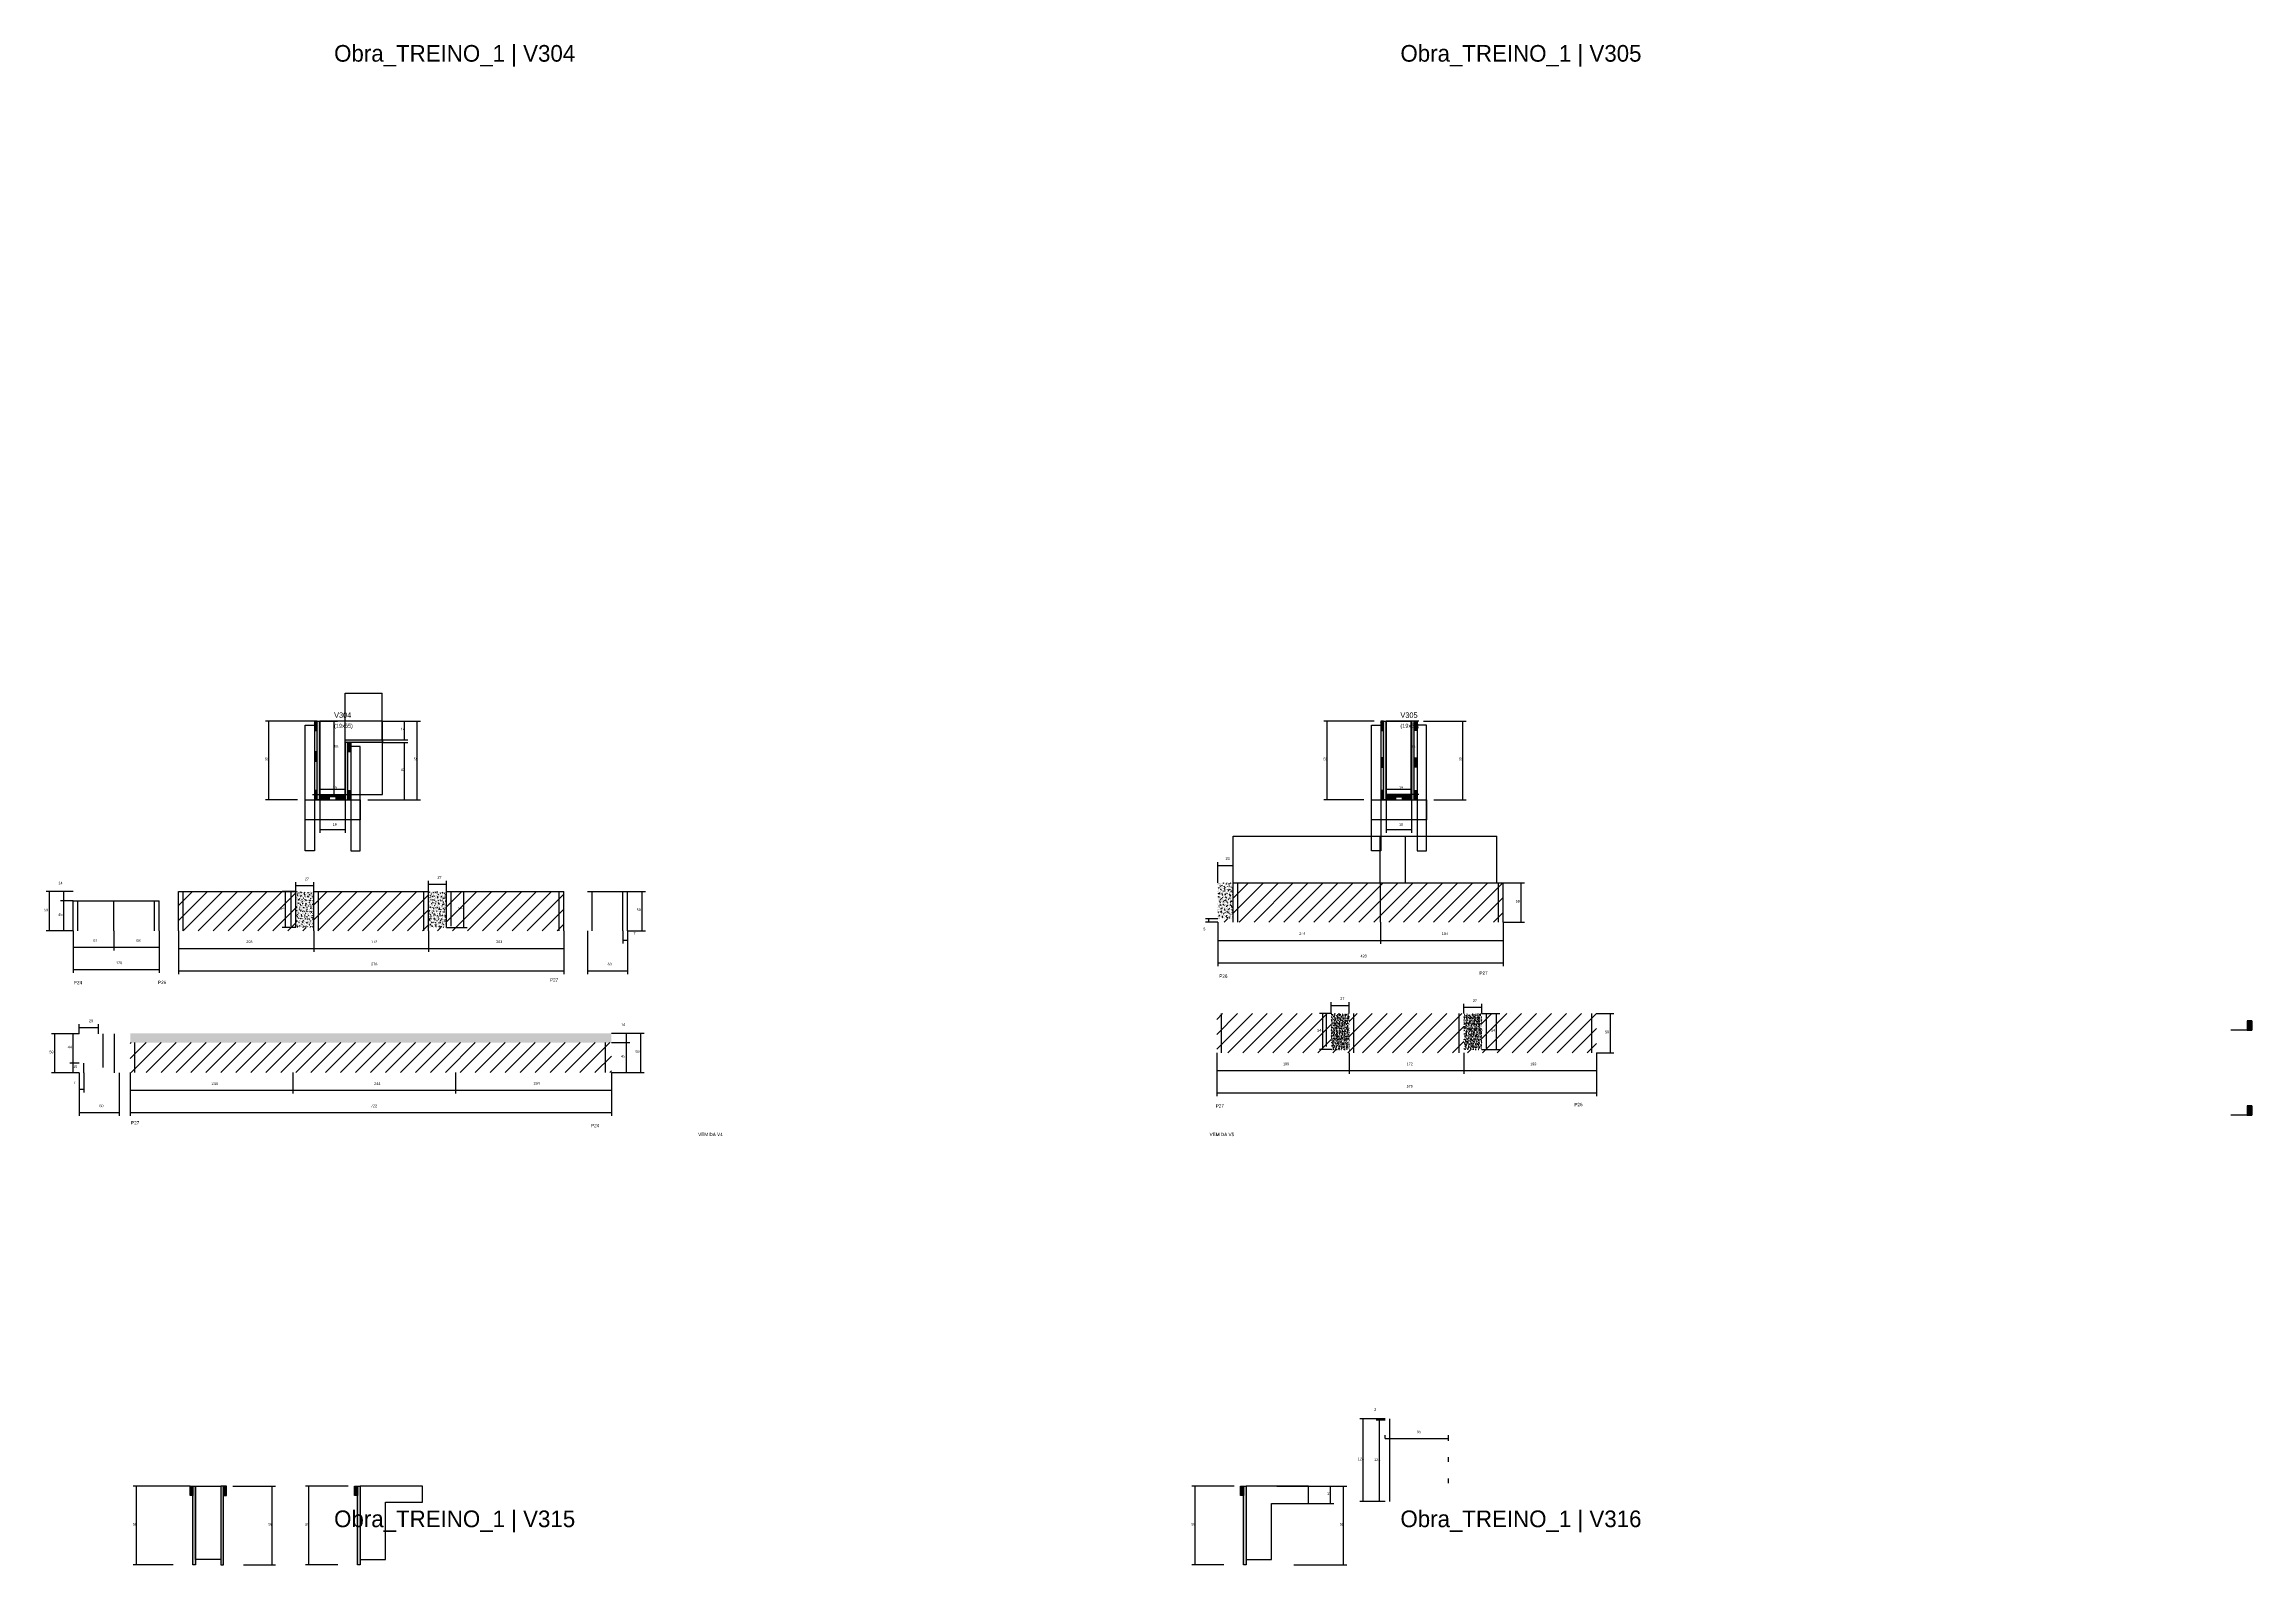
# Model space of a CAD drawing. Header units: metres. Extents: x -2848 to 22762, y -49062 to 1016.
# Drawn here: x 5965 to 9278, y -1267 to 1016 of the extents above; entities that cross this region are included whole.
import ezdxf

# ---------------------------------------------------------------- set-up
doc = ezdxf.new("R2010")
doc.units = ezdxf.units.M
for name, color, linetype in [('CONCRETO', 251, 'Continuous'), ('COTA', 4, 'Continuous'), ('Cota Seção (2x)', 4, 'Continuous'), ('Hachura', 253, 'Continuous'), ('LABEL_ID', 3, 'Continuous'), ('Madeira', 126, 'Continuous'), ('NOMENCLATURA', 7, 'Continuous'), ('Painéis', 200, 'Continuous'), ('REAPROVEITAMENTO', 251, 'Continuous'), ('SARR_2.2x7', 40, 'Continuous'), ('SARR_3.5x7', 81, 'Continuous'), ('SARR_EDITAR', 141, 'Continuous'), ('Texto Seção', 7, 'Continuous')]:
    doc.layers.add(name, color=color, linetype=linetype)

msp = doc.modelspace()

# ---------------------------------------------------------------- hatches: boundary and pattern name
at = {"layer": 'COTA'}
h = msp.add_hatch(dxfattribs=at)
h.set_pattern_fill('AR-CONC', scale=0.03)
h.paths.add_polyline_path([(6369.7, -255.8), (6342.7, -255.8), (6342.7, -309.8), (6369.7, -309.8)])
h = msp.add_hatch(dxfattribs=at)
h.set_pattern_fill('AR-CONC', scale=0.03)
h.paths.add_polyline_path([(6568.7, -258), (6568.7, -255.8), (6541.7, -255.8), (6541.7, -309.8), (6568.7, -309.8)])
h = msp.add_hatch(dxfattribs=at)
h.set_pattern_fill('AR-CONC', scale=0.03)
h.paths.add_polyline_path([(7749.1, -242.9), (7726.1, -242.9), (7726.1, -242.9), (7726.1, -296.9), (7726.1, -296.9), (7749.1, -296.9), (7749.1, -296.9), (7749.1, -242.9)])
h = msp.add_hatch(dxfattribs=at)
h.set_pattern_fill('AR-CONC', scale=0.03)
h.paths.add_polyline_path([(7923.3, -439.1), (7896.3, -439.1), (7896.3, -493.1), (7923.3, -493.1)])
h = msp.add_hatch(dxfattribs=at)
h.set_pattern_fill('AR-CONC', scale=0.03)
h.paths.add_polyline_path([(8122.3, -441.3), (8122.3, -439.1), (8095.3, -439.1), (8095.3, -493.1), (8122.3, -493.1)])
h = msp.add_hatch(dxfattribs=at)
h.set_pattern_fill('AR-CONC', scale=0.03)
h.paths.add_polyline_path([(6816.2, -468.5), (6816.2, -482.5), (6816.2, -482.5), (6094.2, -482.5), (6094.2, -482.5), (6094.2, -468.5), (6094.2, -468.5), (6816.2, -468.5)])
at = {"layer": 'Hachura'}
h = msp.add_hatch(dxfattribs=at)
h.set_pattern_fill('ANSI31', scale=0.5)
h.paths.add_polyline_path([(6370.4, -14), (6374.8, -14), (6374.8, -14), (6374.8, 0), (6374.8, 0), (6370.4, 0), (6370.4, 0), (6370.4, -14)])
h = msp.add_hatch(color=8, dxfattribs=at)
h.dxf.hatch_style = 1
h.paths.add_polyline_path([(6374.8, 0), (6378.8, 0), (6378.8, 0), (6378.8, -118), (6378.8, -118), (6374.8, -118), (6374.8, -118), (6374.8, 0)])
h = msp.add_hatch(dxfattribs=at)
h.set_pattern_fill('ANSI31', scale=0.5)
h.paths.add_polyline_path([(7970.4, -14), (7974.8, -14), (7974.8, -14), (7974.8, 0), (7974.8, 0), (7970.4, 0), (7970.4, 0), (7970.4, -14)])
h = msp.add_hatch(color=8, dxfattribs=at)
h.dxf.hatch_style = 1
h.paths.add_polyline_path([(7978.8, 0), (7974.8, 0), (7974.8, 0), (7974.8, -118), (7974.8, -118), (7978.8, -118), (7978.8, -118), (7978.8, 0)])
h = msp.add_hatch(color=8, dxfattribs=at)
h.dxf.hatch_style = 1
h.paths.add_polyline_path([(8020.8, 0), (8016.8, 0), (8016.8, 0), (8016.8, -118), (8016.8, -118), (8020.8, -118), (8020.8, -118), (8020.8, 0)])
h = msp.add_hatch(dxfattribs=at)
h.set_pattern_fill('ANSI31', scale=0.5)
h.paths.add_polyline_path([(8025.2, -14), (8020.8, -14), (8020.8, -14), (8020.8, 0), (8020.8, 0), (8025.2, 0), (8025.2, 0), (8025.2, -14)])
h = msp.add_hatch(color=8, dxfattribs=at)
h.dxf.hatch_style = 1
h.paths.add_polyline_path([(6416.8, -32), (6416.8, -28), (6416.8, -28), (6472.4, -28), (6472.4, -28), (6472.4, -32), (6472.4, -32), (6416.8, -32)])
h = msp.add_hatch(color=8, dxfattribs=at)
h.dxf.hatch_style = 1
h.paths.add_polyline_path([(6420.8, -32), (6416.8, -32), (6416.8, -32), (6416.8, -118), (6416.8, -118), (6420.8, -118), (6420.8, -118), (6420.8, -32)])
h = msp.add_hatch(dxfattribs=at)
h.set_pattern_fill('ANSI31', scale=0.5)
h.paths.add_polyline_path([(6425.2, -46), (6420.8, -46), (6420.8, -46), (6420.8, -32), (6420.8, -32), (6425.2, -32), (6425.2, -32), (6425.2, -46)])
h = msp.add_hatch(dxfattribs=at)
h.set_pattern_fill('ANSI31', scale=0.5)
h.paths.add_polyline_path([(6370.4, -59.9), (6374.8, -59.9), (6374.8, -59.9), (6374.8, -45.9), (6374.8, -45.9), (6370.4, -45.9), (6370.4, -45.9), (6370.4, -59.9)])
h = msp.add_hatch(dxfattribs=at)
h.set_pattern_fill('ANSI31', scale=0.5)
h.paths.add_polyline_path([(7970.4, -68.9), (7974.8, -68.9), (7974.8, -68.9), (7974.8, -54.9), (7974.8, -54.9), (7970.4, -54.9), (7970.4, -54.9), (7970.4, -68.9)])
h = msp.add_hatch(dxfattribs=at)
h.set_pattern_fill('ANSI31', scale=0.5)
h.paths.add_polyline_path([(8025.2, -68.9), (8020.8, -68.9), (8020.8, -68.9), (8020.8, -54.9), (8020.8, -54.9), (8025.2, -54.9), (8025.2, -54.9), (8025.2, -68.9)])
h = msp.add_hatch(dxfattribs=at)
h.set_pattern_fill('ANSI31', scale=0.5)
h.paths.add_polyline_path([(6370.4, -118), (6374.8, -118), (6374.8, -118), (6374.8, -104), (6374.8, -104), (6370.4, -104), (6370.4, -104), (6370.4, -118)])
h = msp.add_hatch(color=8, dxfattribs=at)
h.dxf.hatch_style = 1
h.paths.add_polyline_path([(6378.8, -113.6), (6378.8, -110), (6378.8, -110), (6416.8, -110), (6416.8, -110), (6416.8, -113.6), (6416.8, -113.6), (6378.8, -113.6)])
h = msp.add_hatch(dxfattribs=at)
h.set_pattern_fill('ANSI31', scale=0.5)
h.paths.add_polyline_path([(6378.8, -118), (6378.8, -113.6), (6378.8, -113.6), (6392.8, -113.6), (6392.8, -113.6), (6392.8, -118), (6392.8, -118), (6378.8, -118)])
h = msp.add_hatch(dxfattribs=at)
h.set_pattern_fill('ANSI31', scale=0.5)
h.paths.add_polyline_path([(6416.8, -118), (6416.8, -113.6), (6416.8, -113.6), (6402.8, -113.6), (6402.8, -113.6), (6402.8, -118), (6402.8, -118), (6416.8, -118)])
h = msp.add_hatch(dxfattribs=at)
h.set_pattern_fill('ANSI31', scale=0.5)
h.paths.add_polyline_path([(6425.2, -118), (6420.8, -118), (6420.8, -118), (6420.8, -104), (6420.8, -104), (6425.2, -104), (6425.2, -104), (6425.2, -118)])
h = msp.add_hatch(dxfattribs=at)
h.set_pattern_fill('ANSI31', scale=0.5)
h.paths.add_polyline_path([(7970.4, -118), (7974.8, -118), (7974.8, -118), (7974.8, -104), (7974.8, -104), (7970.4, -104), (7970.4, -104), (7970.4, -118)])
h = msp.add_hatch(color=8, dxfattribs=at)
h.dxf.hatch_style = 1
h.paths.add_polyline_path([(8016.8, -113.6), (8016.8, -110), (8016.8, -110), (7978.8, -110), (7978.8, -110), (7978.8, -113.6), (7978.8, -113.6), (8016.8, -113.6)])
h = msp.add_hatch(dxfattribs=at)
h.set_pattern_fill('ANSI31', scale=0.5)
h.paths.add_polyline_path([(7978.8, -118), (7978.8, -113.6), (7978.8, -113.6), (7992.8, -113.6), (7992.8, -113.6), (7992.8, -118), (7992.8, -118), (7978.8, -118)])
h = msp.add_hatch(dxfattribs=at)
h.set_pattern_fill('ANSI31', scale=0.5)
h.paths.add_polyline_path([(8016.8, -118), (8016.8, -113.6), (8016.8, -113.6), (8002.8, -113.6), (8002.8, -113.6), (8002.8, -118), (8002.8, -118), (8016.8, -118)])
h = msp.add_hatch(dxfattribs=at)
h.set_pattern_fill('ANSI31', scale=0.5)
h.paths.add_polyline_path([(8025.2, -118), (8020.8, -118), (8020.8, -118), (8020.8, -104), (8020.8, -104), (8025.2, -104), (8025.2, -104), (8025.2, -118)])
h = msp.add_hatch(dxfattribs=at)
h.set_pattern_fill('ANSI31', scale=0.5)
h.paths.add_polyline_path([(9277.6, -450), (9270.6, -450), (9270.6, -464), (9277.6, -464)])
h = msp.add_hatch(dxfattribs=at)
h.set_pattern_fill('ANSI31', scale=0.5)
h.paths.add_polyline_path([(9277.6, -577.5), (9270.6, -577.5), (9270.6, -591.5), (9277.6, -591.5)])
h = msp.add_hatch(dxfattribs=at)
h.set_pattern_fill('ANSI31', scale=0.5)
h.paths.add_polyline_path([(6188.2, -1162.6), (6183.8, -1162.6), (6183.8, -1162.6), (6183.8, -1148.6), (6183.8, -1148.6), (6188.2, -1148.6), (6188.2, -1148.6), (6188.2, -1162.6)])
h = msp.add_hatch(color=8, dxfattribs=at)
h.dxf.hatch_style = 1
h.paths.add_polyline_path([(6188.2, -1148.6), (6192.2, -1148.6), (6192.2, -1148.6), (6192.2, -1266.6), (6192.2, -1266.6), (6188.2, -1266.6), (6188.2, -1266.6), (6188.2, -1148.6)])
h = msp.add_hatch(color=8, dxfattribs=at)
h.dxf.hatch_style = 1
h.paths.add_polyline_path([(6234.2, -1148.6), (6230.2, -1148.6), (6230.2, -1148.6), (6230.2, -1266.6), (6230.2, -1266.6), (6234.2, -1266.6), (6234.2, -1266.6), (6234.2, -1148.6)])
h = msp.add_hatch(dxfattribs=at)
h.set_pattern_fill('ANSI31', scale=0.5)
h.paths.add_polyline_path([(6234.2, -1162.6), (6238.6, -1162.6), (6238.6, -1162.6), (6238.6, -1148.6), (6238.6, -1148.6), (6234.2, -1148.6), (6234.2, -1148.6), (6234.2, -1162.6)])
h = msp.add_hatch(dxfattribs=at)
h.set_pattern_fill('ANSI31', scale=0.5)
h.paths.add_polyline_path([(6435.1, -1162.6), (6430.7, -1162.6), (6430.7, -1162.6), (6430.7, -1148.6), (6430.7, -1148.6), (6435.1, -1148.6), (6435.1, -1148.6), (6435.1, -1162.6)])
h = msp.add_hatch(color=8, dxfattribs=at)
h.dxf.hatch_style = 1
h.paths.add_polyline_path([(6435.1, -1148.6), (6439.1, -1148.6), (6439.1, -1148.6), (6439.1, -1266.6), (6439.1, -1266.6), (6435.1, -1266.6), (6435.1, -1266.6), (6435.1, -1148.6)])
h = msp.add_hatch(dxfattribs=at)
h.set_pattern_fill('ANSI31', scale=0.5)
h.paths.add_polyline_path([(7764.7, -1162.6), (7760.3, -1162.6), (7760.3, -1162.6), (7760.3, -1148.6), (7760.3, -1148.6), (7764.7, -1148.6), (7764.7, -1148.6), (7764.7, -1162.6)])
h = msp.add_hatch(color=8, dxfattribs=at)
h.dxf.hatch_style = 1
h.paths.add_polyline_path([(7764.7, -1148.6), (7768.7, -1148.6), (7768.7, -1148.6), (7768.7, -1266.6), (7768.7, -1266.6), (7764.7, -1266.6), (7764.7, -1266.6), (7764.7, -1148.6)])
at = {"layer": 'REAPROVEITAMENTO'}
h = msp.add_hatch(dxfattribs=at)
h.set_pattern_fill('ANSI31', scale=5)
h.paths.add_polyline_path([(6369.7, -309.8), (6342.7, -309.8), (6342.7, -309.8), (6342.7, -255.8), (6342.7, -255.8), (6166.7, -255.8), (6166.7, -255.8), (6166.7, -314.8), (6166.7, -314.8), (6369.7, -314.8), (6369.7, -314.8), (6369.7, -309.8)])
h = msp.add_hatch(dxfattribs=at)
h.set_pattern_fill('ANSI31', scale=5)
h.paths.add_polyline_path([(6541.7, -314.8), (6541.7, -255.8), (6541.7, -255.8), (6369.7, -255.8), (6369.7, -255.8), (6369.7, -314.8), (6369.7, -314.8), (6541.7, -314.8)])
h = msp.add_hatch(dxfattribs=at)
h.set_pattern_fill('ANSI31', scale=5)
h.paths.add_polyline_path([(6568.7, -309.8), (6541.7, -309.8), (6541.7, -309.8), (6541.7, -314.8), (6541.7, -314.8), (6744.7, -314.8), (6744.7, -314.8), (6744.7, -255.8), (6744.7, -255.8), (6568.7, -255.8), (6568.7, -255.8), (6568.7, -309.8)])
h = msp.add_hatch(dxfattribs=at)
h.set_pattern_fill('ANSI31', scale=5)
h.paths.add_polyline_path([(7749.1, -296.9), (7726.1, -296.9), (7726.1, -296.9), (7726.1, -301.9), (7726.1, -301.9), (7970.1, -301.9), (7970.1, -301.9), (7970.1, -242.9), (7970.1, -242.9), (7749.1, -242.9), (7749.1, -242.9), (7749.1, -296.9)])
h = msp.add_hatch(dxfattribs=at)
h.set_pattern_fill('ANSI31', scale=5)
h.paths.add_polyline_path([(8154.1, -301.9), (8154.1, -242.9), (8154.1, -242.9), (7970.1, -242.9), (7970.1, -242.9), (7970.1, -301.9), (7970.1, -301.9), (8154.1, -301.9)])
h = msp.add_hatch(dxfattribs=at)
h.set_pattern_fill('ANSI31', scale=5)
h.paths.add_polyline_path([(7896.3, -493.1), (7896.3, -439.1), (7896.3, -439.1), (7724.3, -439.1), (7724.3, -439.1), (7724.3, -498.1), (7724.3, -498.1), (7923.3, -498.1), (7923.3, -498.1), (7923.3, -493.1), (7923.3, -493.1), (7896.3, -493.1)])
h = msp.add_hatch(dxfattribs=at)
h.set_pattern_fill('ANSI31', scale=5)
h.paths.add_polyline_path([(8095.3, -498.1), (8095.3, -439.1), (8095.3, -439.1), (7923.3, -439.1), (7923.3, -439.1), (7923.3, -498.1), (7923.3, -498.1), (8095.3, -498.1)])
h = msp.add_hatch(dxfattribs=at)
h.set_pattern_fill('ANSI31', scale=5)
h.paths.add_polyline_path([(8122.3, -493.1), (8095.3, -493.1), (8095.3, -493.1), (8095.3, -498.1), (8095.3, -498.1), (8294.3, -498.1), (8294.3, -498.1), (8294.3, -439.1), (8294.3, -439.1), (8122.3, -439.1), (8122.3, -439.1), (8122.3, -493.1)])
h = msp.add_hatch(dxfattribs=at)
h.set_pattern_fill('ANSI31', scale=5)
h.paths.add_polyline_path([(6816.2, -527.5), (6816.2, -482.5), (6816.2, -482.5), (6094.2, -482.5), (6094.2, -482.5), (6094.2, -527.5), (6094.2, -527.5), (6816.2, -527.5)])

# ---------------------------------------------------------------- linework, layer by layer
at = {"layer": 'CONCRETO'}
for points in [[(6472.4, -28), (6472.4, 0), (6378.8, 0), (6378.8, -28), (6378.8, -28), (6378.8, -110), (6416.8, -110), (6416.8, -28)], [(6378.8, -110), (6472.4, -110), (6472.4, 0), (6378.8, 0)], [(7978.8, 0), (7978.8, 0), (8016.8, 0), (8016.8, -28), (8016.8, -28), (8016.8, -110), (7978.8, -110), (7978.8, 0)], [(7978.8, -110), (8016.8, -110), (8016.8, 0), (7978.8, 0)], [(6192.2, -1148.6), (6192.2, -1148.6), (6230.2, -1148.6), (6230.2, -1176.6), (6230.2, -1176.6), (6230.2, -1258.6), (6192.2, -1258.6), (6192.2, -1148.6)], [(6532.7, -1172.6), (6532.7, -1148.6), (6439.1, -1148.6), (6439.1, -1176.6), (6439.1, -1176.6), (6439.1, -1258.6), (6477.1, -1258.6), (6477.1, -1172.6)], [(7862.3, -1174.6), (7862.3, -1148.6), (7806.7, -1148.6), (7806.7, -1148.6), (7768.7, -1148.6), (7768.7, -1258.6), (7806.7, -1258.6), (7806.7, -1174.6)]]:
    msp.add_lwpolyline(points, close=True, dxfattribs=at)
at = {"layer": 'COTA'}
for p, q in [((6370.4, 0), (6296.9, 0)), ((6301.9, -118), (6301.9, 0)), ((6472.4, 0), (6529.8, 0)), ((6472.4, 0), (6510.5, 0)), ((6505.5, -28), (6505.5, 0)), ((6524.8, -118), (6524.8, 0)), ((7960.8, 0), (7885.1, 0)), ((7890.1, -118), (7890.1, 0)), ((8034.8, 0), (8098.6, 0)), ((8093.6, -118), (8093.6, 0)), ((6472.4, -28), (6510.5, -28)), ((6472.4, -32), (6510.5, -32)), ((6505.5, -118), (6505.5, -32)), ((6345.2, -118), (6296.9, -118)), ((6378.8, -118), (6378.8, -167.8)), ((6416.8, -118), (6416.8, -167.8)), ((6450.4, -118), (6529.8, -118)), ((6450.4, -118), (6510.5, -118)), ((7945.2, -118), (7885.1, -118)), ((7978.8, -118), (7978.8, -167.8)), ((8016.8, -118), (8016.8, -167.8)), ((8050.4, -118), (8098.6, -118)), ((6378.8, -162.8), (6416.8, -162.8)), ((7978.8, -162.8), (8016.8, -162.8)), ((6008.3, -255.8), (5967.8, -255.8)), ((5972.8, -314.8), (5972.8, -255.8)), ((6008.3, -255.8), (5989.4, -255.8)), ((5994.4, -269.8), (5994.4, -255.8)), ((6342.7, -255.8), (6322.3, -255.8)), ((6327.3, -309.8), (6327.3, -255.8)), ((6342.7, -255.8), (6342.7, -241.8)), ((6342.7, -246.8), (6369.7, -246.8)), ((6369.7, -255.8), (6369.7, -241.8)), ((6541.7, -255.8), (6541.7, -239.5)), ((6541.7, -244.5), (6568.7, -244.5)), ((6568.7, -255.8), (6568.7, -239.5)), ((6568.7, -255.8), (6599.8, -255.8)), ((6594.8, -309.8), (6594.8, -255.8)), ((6840.4, -255.7), (6867.1, -255.7)), ((6862.1, -314.7), (6862.1, -255.7)), ((8154.1, -242.9), (8186.1, -242.9)), ((8181.1, -301.9), (8181.1, -242.9)), ((6008.3, -269.8), (5989.4, -269.8)), ((6008.3, -269.8), (5989.4, -269.8)), ((5994.4, -314.8), (5994.4, -269.8)), ((6008.3, -314.8), (5967.8, -314.8)), ((6008.3, -314.8), (5989.4, -314.8)), ((6008.3, -314.8), (6008.3, -344.4)), ((6008.3, -314.8), (6008.3, -377.9)), ((6069.3, -314.8), (6069.3, -344.4)), ((6069.3, -314.8), (6069.3, -344.4)), ((6137.3, -314.8), (6137.3, -344.4)), ((6137.3, -314.8), (6137.3, -377.9)), ((6166.7, -314.8), (6166.7, -346.4)), ((6166.7, -314.8), (6166.7, -379.9)), ((6342.7, -309.8), (6322.3, -309.8)), ((6369.7, -314.8), (6369.7, -346.4)), ((6369.7, -314.8), (6369.7, -346.4)), ((6541.7, -314.8), (6541.7, -346.4)), ((6541.7, -314.8), (6541.7, -346.4)), ((6568.7, -309.8), (6599.8, -309.8)), ((6744.7, -314.8), (6744.7, -346.4)), ((6744.7, -314.8), (6744.7, -379.9)), ((6780.4, -314.7), (6780.4, -379.9)), ((6833.4, -314.7), (6833.4, -333.6)), ((6833.4, -328.6), (6840.4, -328.6)), ((6840.4, -314.7), (6840.4, -333.6)), ((6840.4, -314.7), (6867.1, -314.7)), ((6840.4, -314.7), (6840.4, -379.9)), ((7726.1, -301.9), (7726.1, -334.2)), ((7726.1, -301.9), (7726.1, -367.7)), ((7726.1, -329.2), (7970.1, -329.2)), ((7970.1, -301.9), (7970.1, -334.2)), ((7970.1, -301.9), (7970.1, -334.2)), ((7970.1, -329.2), (8154.1, -329.2)), ((8154.1, -301.9), (8154.1, -334.2)), ((8154.1, -301.9), (8154.1, -367.7)), ((8154.1, -301.9), (8186.1, -301.9)), ((6008.3, -339.4), (6069.3, -339.4)), ((6069.3, -339.4), (6137.3, -339.4)), ((6166.7, -341.4), (6369.7, -341.4)), ((6369.7, -341.4), (6541.7, -341.4)), ((6541.7, -341.4), (6744.7, -341.4)), ((7726.1, -362.7), (8154.1, -362.7)), ((6008.3, -372.9), (6137.3, -372.9)), ((6166.7, -374.9), (6744.7, -374.9)), ((6780.4, -374.9), (6840.4, -374.9)), ((7896.3, -439.1), (7896.3, -421.7)), ((7896.3, -426.7), (7923.3, -426.7)), ((7923.3, -439.1), (7923.3, -421.7)), ((8095.3, -439.1), (8095.3, -424.6)), ((8095.3, -429.6), (8122.3, -429.6)), ((8122.3, -439.1), (8122.3, -424.6)), ((6017.7, -469.2), (6017.7, -455.1)), ((6017.7, -460.1), (6046.7, -460.1)), ((6046.7, -469.2), (6046.7, -455.1)), ((7896.3, -439.1), (7878.4, -439.1)), ((7883.4, -493.1), (7883.4, -439.1)), ((8122.3, -439.1), (8149.1, -439.1)), ((8144.1, -493.1), (8144.1, -439.1)), ((8294.3, -439.1), (8320.1, -439.1)), ((8315.1, -498.1), (8315.1, -439.1)), ((6017.7, -469.2), (5976, -469.2)), ((5981, -528.2), (5981, -469.2)), ((6017.7, -469.2), (6003.4, -469.2)), ((6008.4, -513.2), (6008.4, -469.2)), ((6816.2, -468.5), (6843.6, -468.5)), ((6816.2, -468.5), (6865.2, -468.5)), ((6816.2, -482.5), (6843.6, -482.5)), ((6816.2, -482.5), (6843.6, -482.5)), ((6838.6, -482.5), (6838.6, -468.5)), ((6838.6, -527.5), (6838.6, -482.5)), ((6860.2, -527.5), (6860.2, -468.5)), ((7896.3, -493.1), (7878.4, -493.1)), ((8122.3, -493.1), (8149.1, -493.1)), ((6017.7, -528.2), (5976, -528.2)), ((6017.7, -513.2), (6003.4, -513.2)), ((6017.7, -513.2), (6003.4, -513.2)), ((6017.7, -528.2), (6003.4, -528.2)), ((6008.4, -528.2), (6008.4, -513.2)), ((6017.7, -528.2), (6017.7, -557.6)), ((6017.7, -528.2), (6017.7, -592.6)), ((6024.7, -528.2), (6024.7, -557.6)), ((6077.7, -528.2), (6077.7, -592.6)), ((6094.2, -527.5), (6094.2, -559)), ((6094.2, -527.5), (6094.2, -592.6)), ((6338.2, -527.5), (6338.2, -559)), ((6338.2, -527.5), (6338.2, -559)), ((6582.2, -527.5), (6582.2, -559)), ((6582.2, -527.5), (6582.2, -559)), ((6816.2, -527.5), (6816.2, -559)), ((6816.2, -527.5), (6816.2, -592.6)), ((6816.2, -527.5), (6843.6, -527.5)), ((6816.2, -527.5), (6865.2, -527.5)), ((7724.3, -498.1), (7724.3, -529.6)), ((7724.3, -498.1), (7724.3, -563.2)), ((7724.3, -524.6), (7923.3, -524.6)), ((7923.3, -498.1), (7923.3, -529.6)), ((7923.3, -498.1), (7923.3, -529.6)), ((7923.3, -524.6), (8095.3, -524.6)), ((8095.3, -498.1), (8095.3, -529.6)), ((8095.3, -498.1), (8095.3, -529.6)), ((8095.3, -524.6), (8294.3, -524.6)), ((8294.3, -498.1), (8294.3, -529.6)), ((8294.3, -498.1), (8294.3, -563.2)), ((8294.3, -498.1), (8320.1, -498.1)), ((6017.7, -552.6), (6024.7, -552.6)), ((6094.2, -554), (6338.2, -554)), ((6338.2, -554), (6582.2, -554)), ((6582.2, -554), (6816.2, -554)), ((7724.3, -558.2), (8294.3, -558.2)), ((6017.7, -587.6), (6077.7, -587.6)), ((6094.2, -587.6), (6816.2, -587.6)), ((7977.3, -1077), (7977.3, -1072)), ((7977.3, -1077), (8072.3, -1077)), ((8072.3, -1077), (8072.3, -1072)), ((6183.8, -1148.6), (6098.5, -1148.6)), ((6103.5, -1266.6), (6103.5, -1148.6)), ((6248.2, -1148.6), (6312.1, -1148.6)), ((6307.1, -1266.6), (6307.1, -1148.6)), ((6421.1, -1148.6), (6357.2, -1148.6)), ((6362.2, -1266.6), (6362.2, -1148.6)), ((7750.7, -1148.6), (7686.8, -1148.6)), ((7691.8, -1266.6), (7691.8, -1148.6)), ((7814.7, -1148.6), (7919.6, -1148.6)), ((7862.3, -1148.6), (7900.3, -1148.6)), ((7895.3, -1174.6), (7895.3, -1148.6)), ((7914.6, -1266.6), (7914.6, -1148.6)), ((7862.3, -1174.6), (7900.3, -1174.6)), ((6158.6, -1266.6), (6098.5, -1266.6)), ((6263.8, -1266.6), (6312.1, -1266.6)), ((6405.5, -1266.6), (6357.2, -1266.6)), ((7735.1, -1266.6), (7686.8, -1266.6)), ((7840.3, -1266.6), (7919.6, -1266.6))]:
    msp.add_line(p, q, dxfattribs=at)
at = {"layer": 'Cota Seção (2x)'}
for p, q in [((6370.4, 0), (6405.3, 0)), ((6400.3, -110), (6400.3, 0)), ((8027.8, 0), (8011.3, 0)), ((8016.3, -110), (8016.3, 0)), ((6378.8, -118), (6378.8, -97)), ((6416.8, -118), (6416.8, -97)), ((7978.8, -118), (7978.8, -97)), ((8016.8, -118), (8016.8, -97)), ((6367.8, -110), (6405.3, -110)), ((6378.8, -102), (6416.8, -102)), ((7978.8, -102), (8016.8, -102)), ((8027.8, -110), (8011.3, -110)), ((7726.1, -242.9), (7726.1, -211.6)), ((7726.1, -216.6), (7749.1, -216.6)), ((7749.1, -242.9), (7749.1, -211.6)), ((7726.1, -296.9), (7707.4, -296.9)), ((7712.4, -301.9), (7712.4, -296.9)), ((7726.1, -301.9), (7707.4, -301.9)), ((7977.3, -1047.5), (7939.2, -1047.5)), ((7944.2, -1171.5), (7944.2, -1047.5)), ((7977.3, -1047.5), (7963.8, -1047.5)), ((7977.3, -1049.5), (7963.8, -1049.5)), ((7977.3, -1049.5), (7963.8, -1049.5)), ((7968.8, -1049.5), (7968.8, -1047.5)), ((7968.8, -1171.5), (7968.8, -1049.5)), ((7977.3, -1171.5), (7939.2, -1171.5)), ((7977.3, -1171.5), (7963.8, -1171.5))]:
    msp.add_line(p, q, dxfattribs=at)
at = {"layer": 'Madeira'}
for points in [[(6370.4, -14), (6374.8, -14), (6374.8, 0), (6370.4, 0)], [(7970.4, -14), (7974.8, -14), (7974.8, 0), (7970.4, 0)], [(8025.2, -14), (8020.8, -14), (8020.8, 0), (8025.2, 0)], [(6425.2, -46), (6420.8, -46), (6420.8, -32), (6425.2, -32)], [(6370.4, -59.9), (6374.8, -59.9), (6374.8, -45.9), (6370.4, -45.9)], [(7970.4, -68.9), (7974.8, -68.9), (7974.8, -54.9), (7970.4, -54.9)], [(8025.2, -68.9), (8020.8, -68.9), (8020.8, -54.9), (8025.2, -54.9)], [(6370.4, -118), (6374.8, -118), (6374.8, -104), (6370.4, -104)], [(6378.8, -118), (6378.8, -113.6), (6392.8, -113.6), (6392.8, -118)], [(6416.8, -118), (6416.8, -113.6), (6402.8, -113.6), (6402.8, -118)], [(6425.2, -118), (6420.8, -118), (6420.8, -104), (6425.2, -104)], [(7970.4, -118), (7974.8, -118), (7974.8, -104), (7970.4, -104)], [(7978.8, -118), (7978.8, -113.6), (7992.8, -113.6), (7992.8, -118)], [(8016.8, -118), (8016.8, -113.6), (8002.8, -113.6), (8002.8, -118)], [(8025.2, -118), (8020.8, -118), (8020.8, -104), (8025.2, -104)], [(9277.6, -464), (9277.6, -450), (9270.6, -450), (9270.6, -464)], [(9277.6, -591.5), (9277.6, -577.5), (9270.6, -577.5), (9270.6, -591.5)], [(6188.2, -1162.6), (6183.8, -1162.6), (6183.8, -1148.6), (6188.2, -1148.6)], [(6234.2, -1162.6), (6238.6, -1162.6), (6238.6, -1148.6), (6234.2, -1148.6)], [(6435.1, -1162.6), (6430.7, -1162.6), (6430.7, -1148.6), (6435.1, -1148.6)], [(7764.7, -1162.6), (7760.3, -1162.6), (7760.3, -1148.6), (7764.7, -1148.6)]]:
    msp.add_lwpolyline(points, close=True, dxfattribs=at)
for points in [[(9277.6, -450), (9277.6, -464), (9246.1, -464)], [(9277.6, -577.5), (9277.6, -591.5), (9246.1, -591.5)]]:
    msp.add_lwpolyline(points, dxfattribs=at)
at = {"layer": 'Painéis'}
for p, q in [((6416.8, 42), (6472, 42)), ((6416.8, -28), (6416.8, 42)), ((6472, -28), (6472, 42)), ((6378.8, -118), (6378.8, 0)), ((7978.8, -118), (7978.8, 0)), ((8016.8, -118), (8016.8, 0)), ((6416.8, -28), (6472.4, -28)), ((6416.8, -32), (6416.8, -28)), ((6416.8, -28), (6472, -28)), ((6416.8, -118), (6416.8, -32)), ((6416.8, -118), (6416.8, -32)), ((6472.4, -32), (6472.4, -28)), ((6378.8, -110), (6416.8, -110)), ((6378.8, -113.6), (6378.8, -110)), ((6416.8, -113.6), (6416.8, -110)), ((7978.8, -110), (8016.8, -110)), ((7978.8, -113.6), (7978.8, -110)), ((8016.8, -113.6), (8016.8, -110)), ((7749.1, -172.9), (7969.8, -172.9)), ((7749.1, -242.9), (7749.1, -172.9)), ((7969.8, -242.9), (7969.8, -172.9)), ((7969.8, -172.9), (8007.8, -172.9)), ((7969.8, -242.9), (7969.8, -172.9)), ((8007.8, -242.9), (8007.8, -172.9)), ((8007.8, -172.9), (8144.8, -172.9)), ((8007.8, -242.9), (8007.8, -172.9)), ((8144.8, -242.9), (8144.8, -172.9)), ((6166.7, -255.8), (6342.7, -255.8)), ((6166.7, -314.8), (6166.7, -255.8)), ((6342.7, -309.8), (6342.7, -255.8)), ((6369.7, -255.8), (6541.7, -255.8)), ((6369.7, -314.8), (6369.7, -255.8)), ((6541.7, -314.8), (6541.7, -255.8)), ((6568.7, -255.8), (6744.7, -255.8)), ((6568.7, -309.8), (6568.7, -255.8)), ((6744.7, -314.8), (6744.7, -255.8)), ((6780.4, -255.7), (6840.4, -255.7)), ((6840.4, -314.7), (6840.4, -255.7)), ((7749.1, -242.9), (8154.1, -242.9)), ((7749.1, -296.9), (7749.1, -242.9)), ((7749.1, -242.9), (7969.8, -242.9)), ((7969.8, -242.9), (8007.8, -242.9)), ((7970.1, -301.9), (7970.1, -242.9)), ((8007.8, -242.9), (8144.8, -242.9)), ((8154.1, -301.9), (8154.1, -242.9)), ((6008.3, -269.8), (6137.3, -269.8)), ((6008.3, -314.8), (6008.3, -269.8)), ((6069.3, -314.8), (6069.3, -269.8)), ((6137.3, -314.8), (6137.3, -269.8))]:
    msp.add_line(p, q, dxfattribs=at)
for points in [[(6374.8, 0), (6378.8, 0), (6378.8, -118), (6374.8, -118)], [(7974.8, 0), (7978.8, 0), (7978.8, -118), (7974.8, -118)], [(8020.8, 0), (8016.8, 0), (8016.8, -118), (8020.8, -118)], [(6416.8, -32), (6416.8, -28), (6472.4, -28), (6472.4, -32)], [(6420.8, -32), (6416.8, -32), (6416.8, -118), (6420.8, -118)], [(6378.8, -113.6), (6378.8, -110), (6416.8, -110), (6416.8, -113.6)], [(8016.8, -113.6), (8016.8, -110), (7978.8, -110), (7978.8, -113.6)], [(6188.2, -1148.6), (6192.2, -1148.6), (6192.2, -1266.6), (6188.2, -1266.6)], [(6234.2, -1148.6), (6230.2, -1148.6), (6230.2, -1266.6), (6234.2, -1266.6)], [(6435.1, -1148.6), (6439.1, -1148.6), (6439.1, -1266.6), (6435.1, -1266.6)], [(7764.7, -1148.6), (7768.7, -1148.6), (7768.7, -1266.6), (7764.7, -1266.6)]]:
    msp.add_lwpolyline(points, close=True, dxfattribs=at)
at = {"layer": 'SARR_2.2x7'}
for p, q in [((6173.7, -314.8), (6173.7, -255.8)), ((6335.7, -307.8), (6335.7, -255.8)), ((6376.7, -314.8), (6376.7, -255.8)), ((6534.7, -314.8), (6534.7, -255.8)), ((6575.7, -307.8), (6575.7, -255.8)), ((6737.7, -314.8), (6737.7, -255.8)), ((6787.4, -314.7), (6787.4, -255.7)), ((6833.4, -314.7), (6833.4, -255.7)), ((7756.1, -301.9), (7756.1, -242.9)), ((8147.1, -301.9), (8147.1, -242.9)), ((6015.3, -314.8), (6015.3, -269.8)), ((6130.3, -314.8), (6130.3, -269.8)), ((7731.3, -498.1), (7731.3, -439.1)), ((7889.3, -488.6), (7889.3, -439.1)), ((7930.3, -498.1), (7930.3, -439.1)), ((8088.3, -498.1), (8088.3, -439.1)), ((8129.3, -491.1), (8129.3, -439.1)), ((8287.3, -498.1), (8287.3, -439.1)), ((6053.7, -513.2), (6053.7, -469.2)), ((6070.7, -528.2), (6070.7, -469.2)), ((6101.2, -527.5), (6101.2, -482.5)), ((6807.2, -527.5), (6807.2, -482.5)), ((6024.7, -528.2), (6024.7, -513.2)), ((6053.7, -520.2), (6053.7, -513.2)), ((7984.3, -1171.5), (7984.3, -1047.5)), ((8072.3, -1080.5), (8072.3, -1073.5)), ((8072.3, -1112.1), (8072.3, -1105.1)), ((8072.3, -1143.9), (8072.3, -1136.9))]:
    msp.add_line(p, q, dxfattribs=at)
at = {"layer": 'SARR_3.5x7'}
for points in [[(6356.4, -6), (6370.4, -6), (6370.4, -194.5), (6356.4, -194.5)], [(7956.4, -6), (7970.4, -6), (7970.4, -194.5), (7956.4, -194.5)], [(8039.2, -6), (8025.2, -6), (8025.2, -194.5), (8039.2, -194.5)], [(6439.2, -38), (6425.2, -38), (6425.2, -194.5), (6439.2, -194.5)], [(6356.4, -118), (6439.2, -118), (6439.2, -148.1), (6356.4, -148.1)], [(7956.4, -118), (8039.2, -118), (8039.2, -148.1), (7956.4, -148.1)]]:
    msp.add_lwpolyline(points, close=True, dxfattribs=at)
at = {"layer": 'SARR_EDITAR'}
msp.add_line((7749.1, -301.9), (7749.1, -296.9), dxfattribs=at)

# ---------------------------------------------------------------- texts
at = {"layer": 'COTA'}
for s, p in [('14', (6500, -14)), ('59', (6296.4, -59)), ('59', (6519.3, -59)), ('59', (7884.6, -59)), ('59', (8088.1, -59)), ('43', (6500, -75)), ('19', (6397.8, -157.3)), ('19', (7997.8, -157.3)), ('14', (5986.4, -244.8)), ('27', (6356.2, -238.8)), ('27', (6555.2, -236.4)), ('59', (5964.7, -285.3)), ('45', (5986.3, -292.3)), ('54', (6319.1, -282.8)), ('54', (6586.7, -282.8)), ('59', (6854, -285.2)), ('59', (8172.9, -272.4)), ('61', (6038.8, -331.3)), ('68', (6103.3, -331.3)), ('203', (6268.2, -333.2)), ('172', (6455.7, -333.3)), ('203', (6643.2, -333.2)), ('7', (6849.3, -320.5)), ('244', (7848.1, -321.1)), ('184', (8062.1, -321.1)), ('129', (6072.8, -364.8)), ('578', (6455.7, -366.8)), ('60', (6810.4, -366.8)), ('428', (7940.1, -354.6)), ('27', (7909.8, -418.6)), ('27', (8108.8, -421.5)), ('29', (6032.2, -452)), ('14', (6830.5, -457.4)), ('54', (7875.3, -466.1)), ('54', (8136, -466.1)), ('59', (5972.8, -498.7)), ('44', (6000.3, -491.2)), ('59', (6852.1, -498)), ('59', (8307, -468.6)), ('15', (6008.4, -520.7)), ('45', (6830.5, -505)), ('199', (7823.8, -516.6)), ('172', (8009.3, -516.6)), ('199', (8194.8, -516.6)), ('7', (6008.8, -544.5)), ('244', (6216.2, -546)), ('244', (6460.2, -546)), ('234', (6699.2, -545.8)), ('570', (8009.3, -550.1)), ('60', (6047.7, -579.5)), ('722', (6455.2, -579.5)), ('95', (8024.8, -1068.9)), ('13', (7889.8, -1161.6)), ('59', (6098, -1207.6)), ('59', (6301.6, -1207.6)), ('59', (6356.7, -1207.6)), ('59', (7686.3, -1207.6)), ('59', (7909.1, -1207.6))]:
    msp.add_text(s, height=4, dxfattribs=at).set_placement(p)
at = {"layer": 'Cota Seção (2x)'}
for s, p in [('55', (6400.3, -40)), ('55', (8016.3, -40)), ('19', (6397.8, -102)), ('19', (7997.8, -102)), ('23', (7737.6, -208.4)), ('5', (7704.3, -314)), ('2', (7960.8, -1035.5)), ('124', (7936.1, -1109.5)), ('122', (7960.7, -1110.5))]:
    msp.add_text(s, height=4, dxfattribs=at).set_placement(p)
at = {"layer": 'LABEL_ID'}
for s, p in [('Obra_TREINO_1 | V304', (6400, 990)), ('Obra_TREINO_1 | V305', (8000, 990)), ('Obra_TREINO_1 | V315', (6400, -1210)), ('Obra_TREINO_1 | V316', (8000, -1210))]:
    msp.add_text(s, height=25, dxfattribs=at).set_placement(p)
at = {"layer": 'NOMENCLATURA'}
for s, p in [('P24', (6009.6, -394.9)), ('P26', (6135.8, -394.8)), ('P27', (6723.9, -391.1)), ('P26', (7728.2, -385.3)), ('P27', (8118.6, -380.6)), ('P27', (7722.9, -580.1)), ('P26', (8261.1, -578)), ('P27', (6095.4, -605.5)), ('P24', (6785.5, -609.6))]:
    msp.add_text(s, height=5, dxfattribs=at).set_placement(p)
at = {"layer": 'Texto Seção'}
for s, height, p in [('V304', 8, (6400, 5)), ('V305', 8, (8000, 5)), ('(19x55)', 6, (6400, -10)), ('(19x55)', 6, (8000, -10)), ('VEM DA V4', 5, (6946.3, -623)), ('VEM DA V5', 5, (7713.7, -623))]:
    msp.add_text(s, height=height, dxfattribs=at).set_placement(p)

doc.saveas('drawing.dxf')
